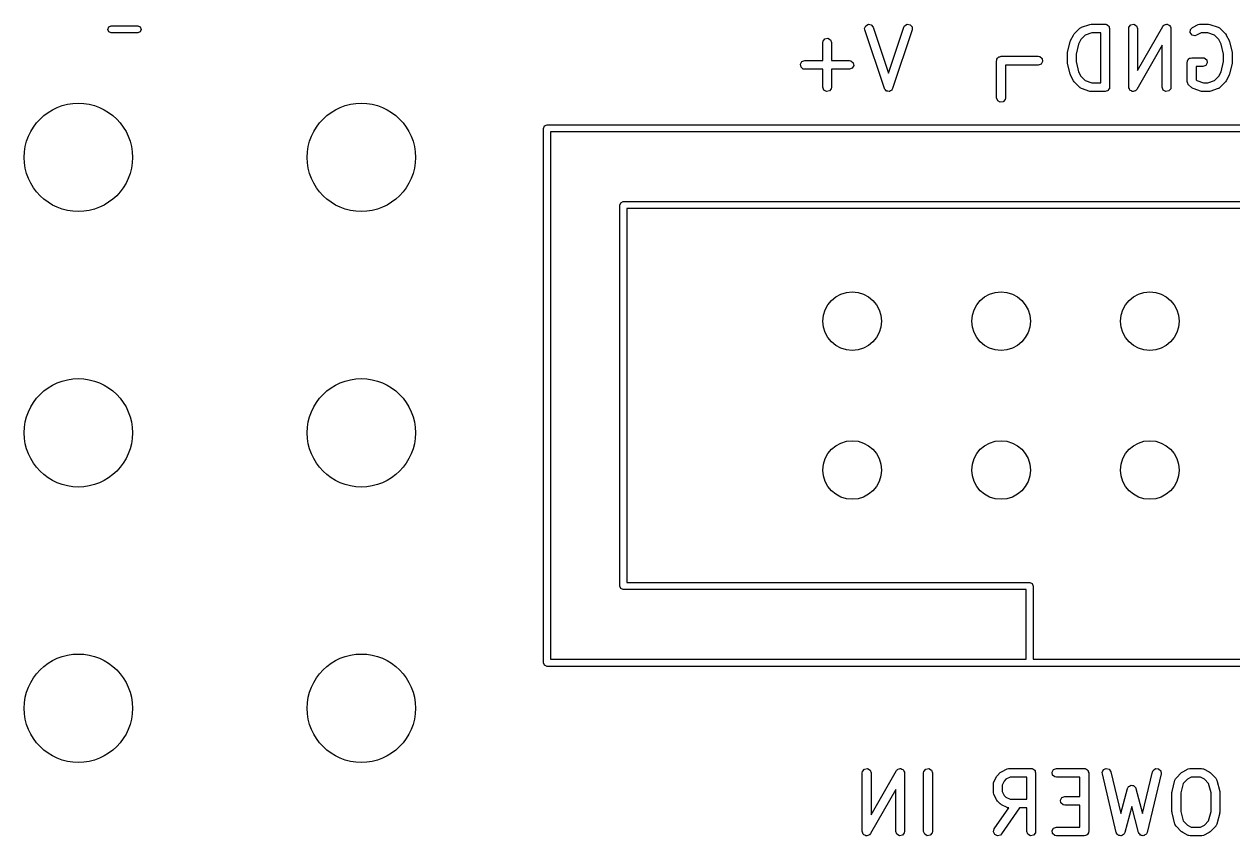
# Model space of a CAD drawing. Extents: x 83 to 134, y -229 to -46.
# Drawn here: x 90.01 to 110.64, y -229.13 to -215.28 of the extents above; entities that cross this region are included whole.
import ezdxf

# ---------------------------------------------------------------- set-up
doc = ezdxf.new("R2010")
doc.units = 0
doc.layers.add('BLACK', color=7, linetype='CONTINUOUS')

msp = doc.modelspace()

# ---------------------------------------------------------------- linework, layer by layer
at = {"layer": 'BLACK', "linetype": 'CONTINUOUS'}
for p, q in [((91.4304, -215.365), (91.448, -215.323)), ((91.448, -215.407), (91.4304, -215.365)), ((91.448, -215.323), (91.4904, -215.305)), ((91.4904, -215.305), (91.9446, -215.305)), ((91.9446, -215.305), (91.987, -215.323)), ((91.987, -215.323), (92.0046, -215.365)), ((92.0046, -215.365), (91.987, -215.407)), ((104.351, -215.35), (104.37, -215.303)), ((104.355, -215.376), (104.351, -215.35)), ((104.688, -216.376), (104.355, -215.376)), ((104.37, -215.303), (104.415, -215.278)), ((104.415, -215.278), (104.465, -215.288)), ((104.465, -215.288), (104.497, -215.329)), ((104.497, -215.329), (104.759, -216.115)), ((104.759, -216.115), (105.021, -215.329)), ((105.164, -215.376), (104.83, -216.376)), ((105.021, -215.329), (105.034, -215.306)), ((105.034, -215.306), (105.077, -215.279)), ((105.077, -215.279), (105.128, -215.286)), ((105.128, -215.286), (105.162, -215.325)), ((105.162, -215.325), (105.164, -215.376)), ((107.929, -215.442), (108.024, -215.347)), ((108.024, -215.347), (108.045, -215.332)), ((108.045, -215.332), (108.05, -215.332)), ((108.05, -215.332), (108.053, -215.329)), ((108.053, -215.329), (108.196, -215.281)), ((108.196, -215.281), (108.218, -215.278)), ((108.218, -215.278), (108.22, -215.277)), ((108.22, -215.277), (108.458, -215.277)), ((108.458, -215.277), (108.468, -215.279)), ((108.468, -215.279), (108.471, -215.279)), ((108.471, -215.279), (108.474, -215.28)), ((108.474, -215.28), (108.484, -215.282)), ((108.484, -215.282), (108.499, -215.294)), ((108.499, -215.294), (108.516, -215.304)), ((108.516, -215.304), (108.518, -215.311)), ((108.518, -215.311), (108.523, -215.315)), ((108.523, -215.315), (108.526, -215.334)), ((108.526, -215.334), (108.533, -215.352)), ((108.533, -215.352), (108.533, -216.352)), ((108.859, -215.352), (108.864, -215.327)), ((108.859, -216.352), (108.859, -215.352)), ((108.864, -215.327), (108.897, -215.287)), ((108.897, -215.287), (108.947, -215.279)), ((108.947, -215.279), (108.992, -215.304)), ((108.992, -215.304), (109.009, -215.352)), ((109.009, -216.07), (109.441, -215.315)), ((109.009, -215.352), (109.009, -216.07)), ((109.441, -215.315), (109.457, -215.295)), ((109.457, -215.295), (109.464, -215.293)), ((109.464, -215.293), (109.468, -215.287)), ((109.468, -215.287), (109.487, -215.284)), ((109.487, -215.284), (109.505, -215.277)), ((109.505, -215.277), (109.512, -215.28)), ((109.512, -215.28), (109.519, -215.279)), ((109.519, -215.279), (109.535, -215.288)), ((109.535, -215.288), (109.554, -215.295)), ((109.554, -215.295), (109.557, -215.301)), ((109.557, -215.301), (109.563, -215.304)), ((109.563, -215.304), (109.57, -215.322)), ((109.57, -215.322), (109.58, -215.339)), ((109.58, -215.339), (109.578, -215.346)), ((109.578, -215.346), (109.581, -215.352)), ((109.581, -215.352), (109.581, -216.352)), ((109.91, -215.421), (109.913, -215.37)), ((109.913, -215.37), (109.948, -215.333)), ((109.948, -215.333), (110.044, -215.285)), ((110.044, -215.285), (110.069, -215.278)), ((110.069, -215.278), (110.073, -215.279)), ((110.073, -215.279), (110.077, -215.277)), ((110.077, -215.277), (110.22, -215.277)), ((110.22, -215.277), (110.242, -215.281)), ((110.242, -215.281), (110.244, -215.281)), ((110.244, -215.281), (110.387, -215.329)), ((110.387, -215.329), (110.409, -215.341)), ((110.409, -215.341), (110.412, -215.345)), ((110.412, -215.345), (110.416, -215.347)), ((110.416, -215.347), (110.511, -215.442)), ((91.4904, -215.425), (91.448, -215.407)), ((91.9446, -215.425), (91.4904, -215.425)), ((91.987, -215.407), (91.9446, -215.425)), ((103.636, -215.59), (103.641, -215.565)), ((103.636, -215.896), (103.636, -215.59)), ((103.641, -215.565), (103.674, -215.526)), ((103.674, -215.526), (103.724, -215.517)), ((103.724, -215.517), (103.769, -215.542)), ((103.769, -215.542), (103.786, -215.59)), ((103.786, -215.59), (103.786, -215.896)), ((107.814, -215.763), (107.862, -215.572)), ((107.862, -215.572), (107.867, -215.56)), ((107.867, -215.557), (107.915, -215.462)), ((107.867, -215.56), (107.867, -215.557)), ((107.915, -215.462), (107.928, -215.444)), ((107.928, -215.444), (107.929, -215.442)), ((108.044, -215.54), (108.005, -215.617)), ((108.118, -215.466), (108.044, -215.54)), ((108.232, -215.427), (108.118, -215.466)), ((108.383, -215.427), (108.232, -215.427)), ((108.383, -216.277), (108.383, -215.427)), ((109.941, -215.463), (109.91, -215.421)), ((109.99, -215.475), (109.941, -215.463)), ((110.015, -215.467), (109.99, -215.475)), ((110.095, -215.427), (110.015, -215.467)), ((110.208, -215.427), (110.095, -215.427)), ((110.322, -215.466), (110.208, -215.427)), ((110.396, -215.54), (110.322, -215.466)), ((110.435, -215.617), (110.396, -215.54)), ((110.511, -215.442), (110.524, -215.461)), ((110.524, -215.461), (110.525, -215.462)), ((110.525, -215.462), (110.573, -215.557)), ((110.573, -215.557), (110.576, -215.569)), ((110.576, -215.569), (110.578, -215.572)), ((110.578, -215.572), (110.626, -215.763)), ((107.812, -215.781), (107.814, -215.766)), ((107.812, -215.924), (107.812, -215.781)), ((107.814, -215.766), (107.814, -215.763)), ((108.005, -215.617), (107.962, -215.79)), ((107.962, -215.79), (107.962, -215.915)), ((109.431, -215.635), (108.999, -216.39)), ((109.431, -216.352), (109.431, -215.635)), ((110.478, -215.79), (110.435, -215.617)), ((110.478, -215.915), (110.478, -215.79)), ((110.626, -215.763), (110.627, -215.778)), ((110.627, -215.778), (110.628, -215.781)), ((110.628, -215.781), (110.628, -215.924)), ((103.257, -215.958), (103.282, -215.914)), ((103.266, -216.009), (103.257, -215.958)), ((103.305, -216.042), (103.266, -216.009)), ((103.282, -215.914), (103.33, -215.896)), ((103.33, -215.896), (103.636, -215.896)), ((103.786, -215.896), (104.092, -215.896)), ((104.092, -215.896), (104.118, -215.901)), ((104.118, -215.901), (104.157, -215.934)), ((104.166, -215.984), (104.141, -216.029)), ((104.157, -215.934), (104.166, -215.984)), ((106.605, -215.9), (106.607, -215.89)), ((106.605, -216.535), (106.605, -215.9)), ((106.606, -215.887), (106.608, -215.884)), ((106.607, -215.89), (106.606, -215.887)), ((106.608, -215.884), (106.61, -215.874)), ((106.61, -215.874), (106.622, -215.859)), ((106.622, -215.859), (106.632, -215.843)), ((106.632, -215.843), (106.638, -215.84)), ((106.638, -215.84), (106.642, -215.835)), ((106.642, -215.835), (106.662, -215.832)), ((106.662, -215.832), (106.68, -215.825)), ((106.68, -215.825), (107.315, -215.825)), ((107.315, -215.975), (106.755, -215.975)), ((106.755, -215.975), (106.755, -216.535)), ((107.315, -215.825), (107.341, -215.83)), ((107.363, -215.957), (107.315, -215.975)), ((107.341, -215.83), (107.38, -215.862)), ((107.389, -215.913), (107.363, -215.957)), ((107.38, -215.862), (107.389, -215.913)), ((107.813, -215.927), (107.812, -215.924)), ((107.814, -215.942), (107.813, -215.927)), ((107.862, -216.132), (107.814, -215.942)), ((107.962, -215.915), (108.005, -216.088)), ((109.859, -215.924), (109.861, -215.914)), ((109.859, -216.257), (109.859, -215.924)), ((109.86, -215.911), (109.862, -215.908)), ((109.861, -215.914), (109.86, -215.911)), ((109.862, -215.908), (109.864, -215.898)), ((109.864, -215.898), (109.876, -215.883)), ((109.876, -215.883), (109.886, -215.866)), ((109.886, -215.866), (109.892, -215.864)), ((109.892, -215.864), (109.897, -215.859)), ((109.897, -215.859), (109.916, -215.855)), ((109.916, -215.855), (109.934, -215.849)), ((109.934, -215.849), (110.125, -215.849)), ((110.125, -215.999), (110.009, -215.999)), ((110.009, -215.999), (110.009, -216.226)), ((110.125, -215.849), (110.15, -215.853)), ((110.173, -215.981), (110.125, -215.999)), ((110.15, -215.853), (110.19, -215.886)), ((110.199, -215.937), (110.173, -215.981)), ((110.19, -215.886), (110.199, -215.937)), ((110.435, -216.088), (110.478, -215.915)), ((110.626, -215.942), (110.578, -216.132)), ((110.628, -215.924), (110.626, -215.939)), ((110.626, -215.939), (110.626, -215.942)), ((103.33, -216.046), (103.305, -216.042)), ((103.636, -216.046), (103.33, -216.046)), ((103.636, -216.352), (103.636, -216.046)), ((104.092, -216.046), (103.786, -216.046)), ((103.786, -216.046), (103.786, -216.352)), ((104.141, -216.029), (104.092, -216.046)), ((107.864, -216.135), (107.862, -216.132)), ((107.867, -216.148), (107.864, -216.135)), ((107.915, -216.243), (107.867, -216.148)), ((108.005, -216.088), (108.044, -216.165)), ((108.044, -216.165), (108.118, -216.239)), ((110.322, -216.239), (110.396, -216.165)), ((110.396, -216.165), (110.435, -216.088)), ((110.573, -216.148), (110.525, -216.243)), ((110.578, -216.132), (110.573, -216.144)), ((110.573, -216.144), (110.573, -216.148)), ((103.654, -216.401), (103.636, -216.352)), ((103.698, -216.426), (103.654, -216.401)), ((103.749, -216.417), (103.698, -216.426)), ((103.782, -216.378), (103.749, -216.417)), ((103.786, -216.352), (103.782, -216.378)), ((104.689, -216.378), (104.688, -216.376)), ((104.689, -216.38), (104.689, -216.378)), ((104.705, -216.398), (104.689, -216.38)), ((104.72, -216.416), (104.705, -216.398)), ((104.722, -216.417), (104.72, -216.416)), ((104.723, -216.418), (104.722, -216.417)), ((104.747, -216.422), (104.723, -216.418)), ((104.77, -216.427), (104.747, -216.422)), ((104.794, -216.413), (104.774, -216.426)), ((104.815, -216.402), (104.794, -216.413)), ((104.816, -216.4), (104.815, -216.402)), ((104.818, -216.399), (104.816, -216.4)), ((104.83, -216.376), (104.818, -216.399)), ((107.916, -216.244), (107.915, -216.243)), ((107.929, -216.263), (107.916, -216.244)), ((108.024, -216.358), (107.929, -216.263)), ((108.028, -216.36), (108.024, -216.358)), ((108.031, -216.364), (108.028, -216.36)), ((108.053, -216.376), (108.031, -216.364)), ((108.196, -216.424), (108.053, -216.376)), ((108.118, -216.239), (108.232, -216.277)), ((108.198, -216.423), (108.196, -216.424)), ((108.22, -216.427), (108.198, -216.423)), ((108.232, -216.277), (108.383, -216.277)), ((108.476, -216.421), (108.458, -216.427)), ((108.496, -216.417), (108.476, -216.421)), ((108.5, -216.412), (108.496, -216.417)), ((108.506, -216.41), (108.5, -216.412)), ((108.516, -216.393), (108.506, -216.41)), ((108.529, -216.378), (108.516, -216.393)), ((108.53, -216.368), (108.529, -216.378)), ((108.532, -216.365), (108.53, -216.368)), ((108.533, -216.352), (108.531, -216.362)), ((108.531, -216.362), (108.532, -216.365)), ((108.862, -216.359), (108.859, -216.352)), ((108.86, -216.366), (108.862, -216.359)), ((108.87, -216.382), (108.86, -216.366)), ((108.877, -216.401), (108.87, -216.382)), ((108.883, -216.404), (108.877, -216.401)), ((108.886, -216.41), (108.883, -216.404)), ((108.905, -216.417), (108.886, -216.41)), ((108.921, -216.426), (108.905, -216.417)), ((108.953, -216.421), (108.935, -216.427)), ((108.972, -216.417), (108.953, -216.421)), ((108.976, -216.412), (108.972, -216.417)), ((108.983, -216.41), (108.976, -216.412)), ((108.999, -216.39), (108.983, -216.41)), ((109.448, -216.401), (109.431, -216.352)), ((109.493, -216.426), (109.448, -216.401)), ((109.543, -216.417), (109.493, -216.426)), ((109.576, -216.378), (109.543, -216.417)), ((109.581, -216.352), (109.576, -216.378)), ((109.865, -216.273), (109.859, -216.257)), ((109.866, -216.289), (109.865, -216.273)), ((109.876, -216.302), (109.866, -216.289)), ((109.877, -216.305), (109.876, -216.302)), ((109.879, -216.306), (109.877, -216.305)), ((109.881, -216.31), (109.879, -216.306)), ((109.929, -216.358), (109.881, -216.31)), ((109.933, -216.36), (109.929, -216.358)), ((109.935, -216.364), (109.933, -216.36)), ((109.958, -216.376), (109.935, -216.364)), ((110.101, -216.424), (109.958, -216.376)), ((110.009, -216.226), (110.022, -216.239)), ((110.022, -216.239), (110.137, -216.277)), ((110.103, -216.423), (110.101, -216.424)), ((110.125, -216.427), (110.103, -216.423)), ((110.137, -216.277), (110.208, -216.277)), ((110.208, -216.277), (110.322, -216.239)), ((110.244, -216.424), (110.222, -216.427)), ((110.387, -216.376), (110.244, -216.424)), ((110.39, -216.373), (110.387, -216.376)), ((110.395, -216.373), (110.39, -216.373)), ((110.416, -216.358), (110.395, -216.373)), ((110.511, -216.263), (110.416, -216.358)), ((110.512, -216.261), (110.511, -216.263)), ((110.525, -216.243), (110.512, -216.261)), ((104.772, -216.426), (104.77, -216.427)), ((104.774, -216.426), (104.772, -216.426)), ((106.623, -216.583), (106.605, -216.535)), ((106.667, -216.609), (106.623, -216.583)), ((106.718, -216.6), (106.667, -216.609)), ((106.75, -216.561), (106.718, -216.6)), ((106.755, -216.535), (106.75, -216.561)), ((108.458, -216.427), (108.22, -216.427)), ((108.928, -216.425), (108.921, -216.426)), ((108.935, -216.427), (108.928, -216.425)), ((110.22, -216.427), (110.125, -216.427)), ((110.222, -216.427), (110.22, -216.427)), ((98.87, -217.055), (98.8876, -217.013)), ((98.8876, -217.013), (98.93, -216.995)), ((98.93, -216.995), (119.51, -216.995)), ((98.87, -226.175), (98.87, -217.055)), ((119.45, -217.115), (98.99, -217.115)), ((98.99, -217.115), (98.99, -226.115)), ((100.17, -218.365), (100.188, -218.323)), ((100.17, -224.865), (100.17, -218.365)), ((100.188, -218.323), (100.23, -218.305)), ((100.23, -218.305), (118.21, -218.305)), ((118.15, -218.425), (100.29, -218.425)), ((100.29, -218.425), (100.29, -224.805)), ((100.188, -224.907), (100.17, -224.865)), ((100.29, -224.805), (107.17, -224.805)), ((107.17, -224.805), (107.212, -224.823)), ((107.212, -224.823), (107.23, -224.865)), ((107.23, -224.865), (107.23, -226.115)), ((100.23, -224.925), (100.188, -224.907)), ((107.11, -224.925), (100.23, -224.925)), ((107.11, -226.115), (107.11, -224.925)), ((98.99, -226.115), (107.11, -226.115)), ((107.23, -226.115), (111.21, -226.115)), ((98.8876, -226.217), (98.87, -226.175)), ((98.93, -226.235), (98.8876, -226.217)), ((119.51, -226.235), (98.93, -226.235)), ((104.94, -227.984), (104.958, -227.977)), ((104.958, -227.977), (104.964, -227.98)), ((106.782, -227.985), (106.807, -227.978)), ((106.807, -227.978), (106.811, -227.979)), ((106.811, -227.979), (106.815, -227.977)), ((106.815, -227.977), (107.196, -227.977)), ((107.196, -227.977), (107.206, -227.979)), ((107.577, -227.995), (107.625, -227.977)), ((107.625, -227.977), (108.101, -227.977)), ((108.101, -227.977), (108.111, -227.979)), ((108.43, -227.998), (108.477, -227.978)), ((108.477, -227.978), (108.527, -227.992)), ((109.877, -227.985), (109.902, -227.978)), ((109.902, -227.978), (109.906, -227.979)), ((109.906, -227.979), (109.91, -227.977)), ((109.91, -227.977), (110.101, -227.977)), ((110.101, -227.977), (110.127, -227.982)), ((104.312, -228.052), (104.316, -228.027)), ((104.312, -229.052), (104.312, -228.052)), ((104.316, -228.027), (104.349, -227.987)), ((104.349, -227.987), (104.4, -227.979)), ((104.4, -227.979), (104.444, -228.004)), ((104.444, -228.004), (104.462, -228.052)), ((104.462, -228.77), (104.893, -228.015)), ((104.462, -228.052), (104.462, -228.77)), ((104.893, -228.015), (104.91, -227.995)), ((104.91, -227.995), (104.916, -227.993)), ((104.916, -227.993), (104.921, -227.987)), ((104.921, -227.987), (104.94, -227.984)), ((104.964, -227.98), (104.971, -227.979)), ((104.971, -227.979), (104.988, -227.988)), ((104.988, -227.988), (105.006, -227.995)), ((105.006, -227.995), (105.01, -228.001)), ((105.01, -228.001), (105.016, -228.004)), ((105.016, -228.004), (105.022, -228.022)), ((105.022, -228.022), (105.032, -228.039)), ((105.032, -228.039), (105.031, -228.046)), ((105.031, -228.046), (105.033, -228.052)), ((105.033, -228.052), (105.033, -229.052)), ((105.359, -228.052), (105.364, -228.027)), ((105.359, -229.052), (105.359, -228.052)), ((105.364, -228.027), (105.397, -227.987)), ((105.397, -227.987), (105.447, -227.979)), ((105.447, -227.979), (105.492, -228.004)), ((105.492, -228.004), (105.509, -228.052)), ((105.509, -228.052), (105.509, -229.052)), ((106.558, -228.209), (106.605, -228.114)), ((106.605, -228.114), (106.619, -228.096)), ((106.619, -228.095), (106.667, -228.047)), ((106.619, -228.096), (106.619, -228.095)), ((106.667, -228.047), (106.685, -228.034)), ((106.685, -228.034), (106.686, -228.033)), ((106.686, -228.033), (106.782, -227.985)), ((106.764, -228.162), (106.734, -228.192)), ((106.833, -228.127), (106.764, -228.162)), ((107.121, -228.127), (106.833, -228.127)), ((107.121, -228.501), (107.121, -228.127)), ((107.206, -227.979), (107.209, -227.979)), ((107.209, -227.979), (107.212, -227.98)), ((107.212, -227.98), (107.222, -227.982)), ((107.222, -227.982), (107.237, -227.994)), ((107.237, -227.994), (107.254, -228.004)), ((107.254, -228.004), (107.256, -228.011)), ((107.256, -228.011), (107.261, -228.015)), ((107.261, -228.015), (107.265, -228.034)), ((107.265, -228.034), (107.271, -228.052)), ((107.271, -228.052), (107.271, -229.052)), ((107.551, -228.039), (107.577, -227.995)), ((107.56, -228.09), (107.551, -228.039)), ((107.599, -228.123), (107.56, -228.09)), ((107.625, -228.127), (107.599, -228.123)), ((108.026, -228.127), (107.625, -228.127)), ((108.026, -228.454), (108.026, -228.127)), ((108.111, -227.979), (108.114, -227.979)), ((108.114, -227.979), (108.117, -227.98)), ((108.117, -227.98), (108.127, -227.982)), ((108.127, -227.982), (108.142, -227.994)), ((108.142, -227.994), (108.158, -228.004)), ((108.158, -228.004), (108.161, -228.011)), ((108.161, -228.011), (108.166, -228.015)), ((108.166, -228.015), (108.169, -228.034)), ((108.169, -228.034), (108.176, -228.052)), ((108.176, -228.052), (108.176, -229.052)), ((108.407, -228.044), (108.43, -227.998)), ((108.409, -228.07), (108.407, -228.044)), ((108.647, -229.07), (108.409, -228.07)), ((108.527, -227.992), (108.555, -228.035)), ((108.555, -228.035), (108.724, -228.746)), ((109.097, -228.746), (109.266, -228.035)), ((109.412, -228.07), (109.174, -229.07)), ((109.266, -228.035), (109.276, -228.011)), ((109.276, -228.011), (109.318, -227.981)), ((109.318, -227.981), (109.369, -227.984)), ((109.369, -227.984), (109.406, -228.019)), ((109.406, -228.019), (109.412, -228.07)), ((109.6, -228.368), (109.647, -228.177)), ((109.647, -228.177), (109.658, -228.153)), ((109.658, -228.153), (109.664, -228.149)), ((109.664, -228.149), (109.667, -228.142)), ((109.667, -228.142), (109.762, -228.047)), ((109.762, -228.047), (109.781, -228.034)), ((109.781, -228.034), (109.782, -228.033)), ((109.782, -228.033), (109.877, -227.985)), ((109.86, -228.162), (109.788, -228.234)), ((109.928, -228.127), (109.86, -228.162)), ((110.083, -228.127), (109.928, -228.127)), ((110.152, -228.162), (110.083, -228.127)), ((110.127, -227.982), (110.13, -227.985)), ((110.13, -227.985), (110.134, -227.985)), ((110.134, -227.985), (110.23, -228.033)), ((110.224, -228.234), (110.152, -228.162)), ((110.23, -228.033), (110.248, -228.046)), ((110.248, -228.046), (110.249, -228.047)), ((110.249, -228.047), (110.344, -228.142)), ((110.344, -228.142), (110.359, -228.164)), ((110.359, -228.164), (110.36, -228.171)), ((110.36, -228.171), (110.364, -228.177)), ((110.364, -228.177), (110.412, -228.368)), ((104.883, -228.335), (104.452, -229.09)), ((104.883, -229.052), (104.883, -228.335)), ((106.55, -228.243), (106.554, -228.217)), ((106.55, -228.386), (106.55, -228.243)), ((106.551, -228.39), (106.55, -228.386)), ((106.55, -228.394), (106.551, -228.39)), ((106.554, -228.217), (106.557, -228.214)), ((106.557, -228.214), (106.558, -228.209)), ((106.734, -228.192), (106.7, -228.261)), ((106.7, -228.261), (106.7, -228.368)), ((106.7, -228.368), (106.734, -228.437)), ((108.724, -228.746), (108.838, -228.319)), ((108.838, -228.319), (108.849, -228.295)), ((108.849, -228.295), (108.855, -228.291)), ((108.855, -228.291), (108.858, -228.285)), ((108.858, -228.285), (108.875, -228.277)), ((108.875, -228.277), (108.891, -228.266)), ((108.891, -228.266), (108.898, -228.266)), ((108.898, -228.266), (108.904, -228.263)), ((108.904, -228.263), (108.923, -228.268)), ((108.923, -228.268), (108.942, -228.27)), ((108.942, -228.27), (108.947, -228.275)), ((108.947, -228.275), (108.954, -228.277)), ((108.954, -228.277), (108.965, -228.293)), ((108.965, -228.293), (108.978, -228.306)), ((108.978, -228.306), (108.979, -228.313)), ((108.979, -228.313), (108.983, -228.319)), ((108.983, -228.319), (109.097, -228.746)), ((109.597, -228.386), (109.6, -228.371)), ((109.597, -228.719), (109.597, -228.386)), ((109.6, -228.371), (109.6, -228.368)), ((109.788, -228.234), (109.747, -228.395)), ((110.264, -228.395), (110.224, -228.234)), ((110.412, -228.368), (110.413, -228.382)), ((110.413, -228.382), (110.414, -228.386)), ((110.414, -228.386), (110.414, -228.719)), ((106.558, -228.419), (106.55, -228.394)), ((106.605, -228.514), (106.558, -228.419)), ((106.606, -228.516), (106.605, -228.514)), ((106.619, -228.534), (106.606, -228.516)), ((106.667, -228.582), (106.619, -228.534)), ((106.668, -228.582), (106.667, -228.582)), ((106.686, -228.596), (106.668, -228.582)), ((106.782, -228.643), (106.686, -228.596)), ((106.734, -228.437), (106.764, -228.467)), ((106.764, -228.467), (106.833, -228.501)), ((106.833, -228.501), (107.121, -228.501)), ((107.694, -228.516), (107.719, -228.471)), ((107.703, -228.566), (107.694, -228.516)), ((107.742, -228.599), (107.703, -228.566)), ((107.719, -228.471), (107.768, -228.454)), ((107.768, -228.454), (108.026, -228.454)), ((109.747, -228.395), (109.747, -228.71)), ((110.264, -228.71), (110.264, -228.395)), ((106.563, -229.009), (106.814, -228.651)), ((106.997, -228.651), (106.686, -229.095)), ((106.786, -228.644), (106.782, -228.643)), ((106.79, -228.647), (106.786, -228.644)), ((106.814, -228.651), (106.79, -228.647)), ((107.121, -228.651), (106.997, -228.651)), ((107.121, -229.052), (107.121, -228.651)), ((107.768, -228.604), (107.742, -228.599)), ((108.026, -228.604), (107.768, -228.604)), ((108.026, -228.977), (108.026, -228.604)), ((108.91, -228.629), (108.792, -229.072)), ((109.028, -229.072), (108.91, -228.629)), ((109.599, -228.722), (109.597, -228.719)), ((109.6, -228.737), (109.599, -228.722)), ((109.647, -228.928), (109.6, -228.737)), ((109.747, -228.71), (109.788, -228.871)), ((110.224, -228.871), (110.264, -228.71)), ((110.412, -228.737), (110.364, -228.928)), ((110.414, -228.719), (110.411, -228.734)), ((110.411, -228.734), (110.412, -228.737)), ((106.55, -229.059), (106.563, -229.009)), ((107.551, -229.039), (107.577, -228.995)), ((107.577, -228.995), (107.625, -228.977)), ((107.625, -228.977), (108.026, -228.977)), ((109.651, -228.934), (109.647, -228.928)), ((109.652, -228.941), (109.651, -228.934)), ((109.667, -228.963), (109.652, -228.941)), ((109.762, -229.058), (109.667, -228.963)), ((109.788, -228.871), (109.86, -228.943)), ((109.86, -228.943), (109.928, -228.977)), ((109.928, -228.977), (110.083, -228.977)), ((110.083, -228.977), (110.152, -228.943)), ((110.152, -228.943), (110.224, -228.871)), ((110.344, -228.963), (110.249, -229.058)), ((110.348, -228.956), (110.344, -228.963)), ((110.354, -228.952), (110.348, -228.956)), ((110.364, -228.928), (110.354, -228.952)), ((104.314, -229.059), (104.312, -229.052)), ((104.313, -229.066), (104.314, -229.059)), ((104.323, -229.082), (104.313, -229.066)), ((104.329, -229.101), (104.323, -229.082)), ((104.335, -229.104), (104.329, -229.101)), ((104.339, -229.11), (104.335, -229.104)), ((104.357, -229.117), (104.339, -229.11)), ((104.374, -229.126), (104.357, -229.117)), ((104.38, -229.125), (104.374, -229.126)), ((104.387, -229.127), (104.38, -229.125)), ((104.405, -229.121), (104.387, -229.127)), ((104.424, -229.117), (104.405, -229.121)), ((104.429, -229.112), (104.424, -229.117)), ((104.435, -229.11), (104.429, -229.112)), ((104.452, -229.09), (104.435, -229.11)), ((104.901, -229.101), (104.883, -229.052)), ((104.945, -229.126), (104.901, -229.101)), ((104.996, -229.117), (104.945, -229.126)), ((105.029, -229.078), (104.996, -229.117)), ((105.033, -229.052), (105.029, -229.078)), ((105.377, -229.101), (105.359, -229.052)), ((105.421, -229.126), (105.377, -229.101)), ((105.472, -229.117), (105.421, -229.126)), ((105.505, -229.078), (105.472, -229.117)), ((105.509, -229.052), (105.505, -229.078)), ((106.572, -229.105), (106.55, -229.059)), ((106.618, -229.127), (106.572, -229.105)), ((106.668, -229.114), (106.618, -229.127)), ((106.686, -229.095), (106.668, -229.114)), ((107.139, -229.101), (107.121, -229.052)), ((107.183, -229.126), (107.139, -229.101)), ((107.234, -229.117), (107.183, -229.126)), ((107.267, -229.078), (107.234, -229.117)), ((107.271, -229.052), (107.267, -229.078)), ((107.56, -229.09), (107.551, -229.039)), ((107.599, -229.123), (107.56, -229.09)), ((107.625, -229.127), (107.599, -229.123)), ((108.101, -229.127), (107.625, -229.127)), ((108.119, -229.121), (108.101, -229.127)), ((108.138, -229.117), (108.119, -229.121)), ((108.143, -229.112), (108.138, -229.117)), ((108.149, -229.11), (108.143, -229.112)), ((108.159, -229.093), (108.149, -229.11)), ((108.171, -229.078), (108.159, -229.093)), ((108.173, -229.068), (108.171, -229.078)), ((108.175, -229.065), (108.173, -229.068)), ((108.176, -229.052), (108.174, -229.062)), ((108.174, -229.062), (108.175, -229.065)), ((108.651, -229.076), (108.647, -229.07)), ((108.652, -229.084), (108.651, -229.076)), ((108.665, -229.097), (108.652, -229.084)), ((108.675, -229.113), (108.665, -229.097)), ((108.683, -229.115), (108.675, -229.113)), ((108.688, -229.12), (108.683, -229.115)), ((108.707, -229.122), (108.688, -229.12)), ((108.724, -229.127), (108.707, -229.122)), ((108.732, -229.124), (108.724, -229.127)), ((108.739, -229.125), (108.732, -229.124)), ((108.755, -229.114), (108.739, -229.125)), ((108.772, -229.107), (108.755, -229.114)), ((108.775, -229.1), (108.772, -229.107)), ((108.781, -229.095), (108.775, -229.1)), ((108.792, -229.072), (108.781, -229.095)), ((109.033, -229.078), (109.028, -229.072)), ((109.034, -229.086), (109.033, -229.078)), ((109.047, -229.099), (109.034, -229.086)), ((109.058, -229.114), (109.047, -229.099)), ((109.065, -229.116), (109.058, -229.114)), ((109.071, -229.121), (109.065, -229.116)), ((109.09, -229.122), (109.071, -229.121)), ((109.107, -229.127), (109.09, -229.122)), ((109.115, -229.124), (109.107, -229.127)), ((109.122, -229.124), (109.115, -229.124)), ((109.137, -229.113), (109.122, -229.124)), ((109.154, -229.105), (109.137, -229.113)), ((109.157, -229.098), (109.154, -229.105)), ((109.164, -229.094), (109.157, -229.098)), ((109.174, -229.07), (109.164, -229.094)), ((109.764, -229.058), (109.762, -229.058)), ((109.782, -229.072), (109.764, -229.058)), ((109.877, -229.119), (109.782, -229.072)), ((109.881, -229.12), (109.877, -229.119)), ((109.885, -229.123), (109.881, -229.12)), ((109.91, -229.127), (109.885, -229.123)), ((110.101, -229.127), (109.91, -229.127)), ((110.105, -229.126), (110.101, -229.127)), ((110.11, -229.127), (110.105, -229.126)), ((110.134, -229.119), (110.11, -229.127)), ((110.23, -229.072), (110.134, -229.119)), ((110.231, -229.071), (110.23, -229.072)), ((110.249, -229.058), (110.231, -229.071))]:
    msp.add_line(p, q, dxfattribs=at)
at = {"layer": 'BLACK'}
for centre, radius in [((90.93, -217.55), 0.925), ((95.76, -217.55), 0.925), ((104.14, -220.345), 0.5), ((106.68, -220.345), 0.5), ((109.22, -220.345), 0.5), ((90.93, -222.25), 0.925), ((95.76, -222.25), 0.925), ((104.14, -222.885), 0.5), ((106.68, -222.885), 0.5), ((109.22, -222.885), 0.5), ((90.93, -226.95), 0.925), ((95.76, -226.95), 0.925)]:
    msp.add_circle(centre, radius, dxfattribs=at)

doc.saveas('drawing.dxf')
